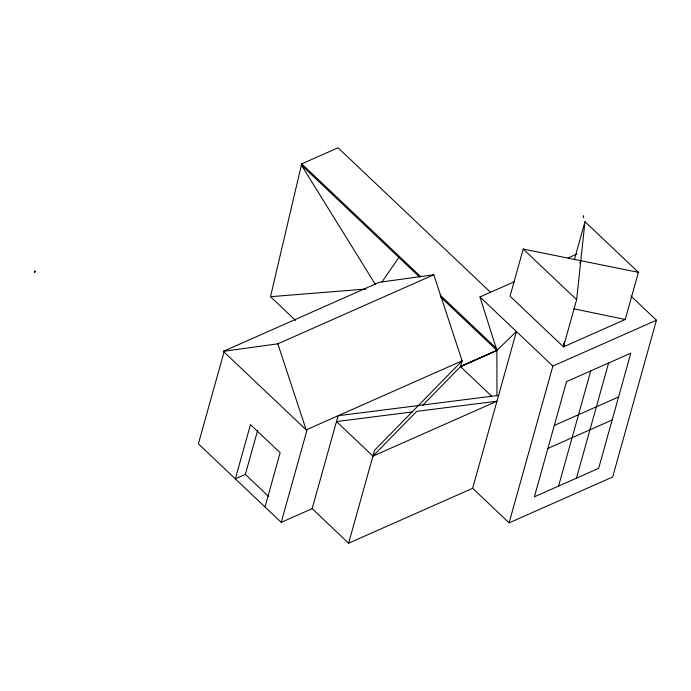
<?xml version="1.0" encoding="UTF-8"?>
<svg xmlns="http://www.w3.org/2000/svg" width="691" height="691" viewBox="0 0 691 691"><rect width="100%" height="100%" fill="white"/><g stroke="black" fill="none" stroke-linecap="round" stroke-linejoin="round"><path stroke-width="1.04" d="M583.593 215.877L583.48 217.458M34.939 271.045C34.369 274.137 35.206 269.965 34.775 271.079M574.385 259.609L584.975 221.69L638.406 272.34L625.243 319.484L563.476 346.839L563.804 343.643M638.406 272.34L523.199 249.045L510.036 296.189L563.476 346.839L576.631 299.695L584.975 221.69M563.476 346.839L564.521 341.561M580.095 263.513L580.725 260.352L580.146 262.399M295.515 320.399L270.509 296.689L301.388 165.071L301.725 163.879L338.063 147.788L490.55 292.336M224.333 350.907L198.386 443.829L281.228 522.353L312.159 508.654L338.106 415.732L498.582 395.373M264.999 506.969L280.14 452.752L250.47 424.62L235.329 478.846L245.357 474.406L257.639 430.415M281.228 522.353L307.167 429.431M399.467 256.534L381.959 282.04M312.159 508.654L348.61 543.212L374.557 450.29L462.132 360.814L433.775 274.776L379.29 282.291L223.348 351.339L306.191 429.862L462.132 360.814L460.508 366.636L422.762 405.202M348.61 543.212L472.644 488.295L516.419 331.516L496.889 350.389L460.508 366.636L491.534 396.047M472.644 488.295L509.094 522.854L552.869 366.075L656.45 320.209L630.857 295.947M558.578 486.084L590.736 370.912M576.449 478.181L608.607 363M656.45 320.209L612.675 476.989L509.094 522.854M583.23 217.043L583.429 217.268M583.299 216.905L583.524 216.128M34.844 272.375L34.783 271.883M372.933 456.112L416.716 411.37L496.959 401.195L372.933 456.112L336.474 421.553L412.441 411.914M223.348 351.339L277.834 343.824L433.775 274.776M496.95 395.9L496.889 350.389L479.96 296.957L514.337 281.738M568.088 257.942L576.778 254.089M460.552 366.48L496.889 350.389L440.582 297.018M460.508 366.636L496.855 350.544L497.235 349.188L440.132 295.083M554.32 425.406L618.583 396.954M547.894 448.424L612.157 419.973M270.509 296.689L365.876 289.054M573.85 308.799L625.243 319.484M523.199 249.045L576.631 299.695M479.96 296.957L552.869 366.075M301.725 163.879L420.586 276.547M419.472 277.005L301.388 165.071L375.403 284.467M245.357 474.406L268.782 496.613M277.834 343.824L306.191 429.862M566.542 381.622L534.385 496.803L598.648 468.351L630.805 353.17L566.542 381.622"/></g></svg>
